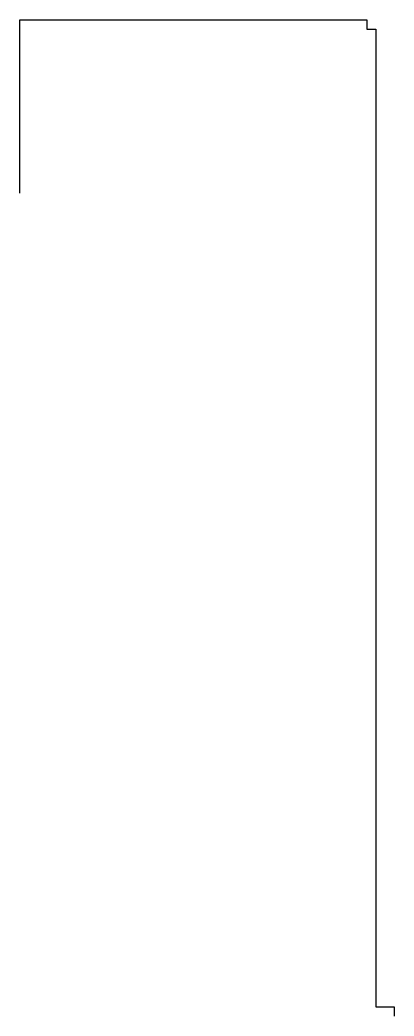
# Model space of a CAD drawing. Extents: x 77 to 204, y -170 to 170.
import ezdxf

# ---------------------------------------------------------------- set-up
doc = ezdxf.new("R2010")
doc.units = 0
doc.layers.add('MyLines', color=7, linetype='Continuous')

msp = doc.modelspace()

# ---------------------------------------------------------------- linework, layer by layer
at = {"layer": 'MyLines'}
for p, q in [((76.65, 110.53), (76.65, 169.5)), ((76.65, 169.5), (194.84, 169.5)), ((194.84, 169.5), (194.84, 166.4)), ((194.84, 166.4), (197.94, 166.4)), ((197.94, 166.4), (197.94, -166.4)), ((197.94, -166.4), (204.14, -166.4)), ((204.14, -166.4), (204.14, -169.5))]:
    msp.add_line(p, q, dxfattribs=at)

doc.saveas('drawing.dxf')
